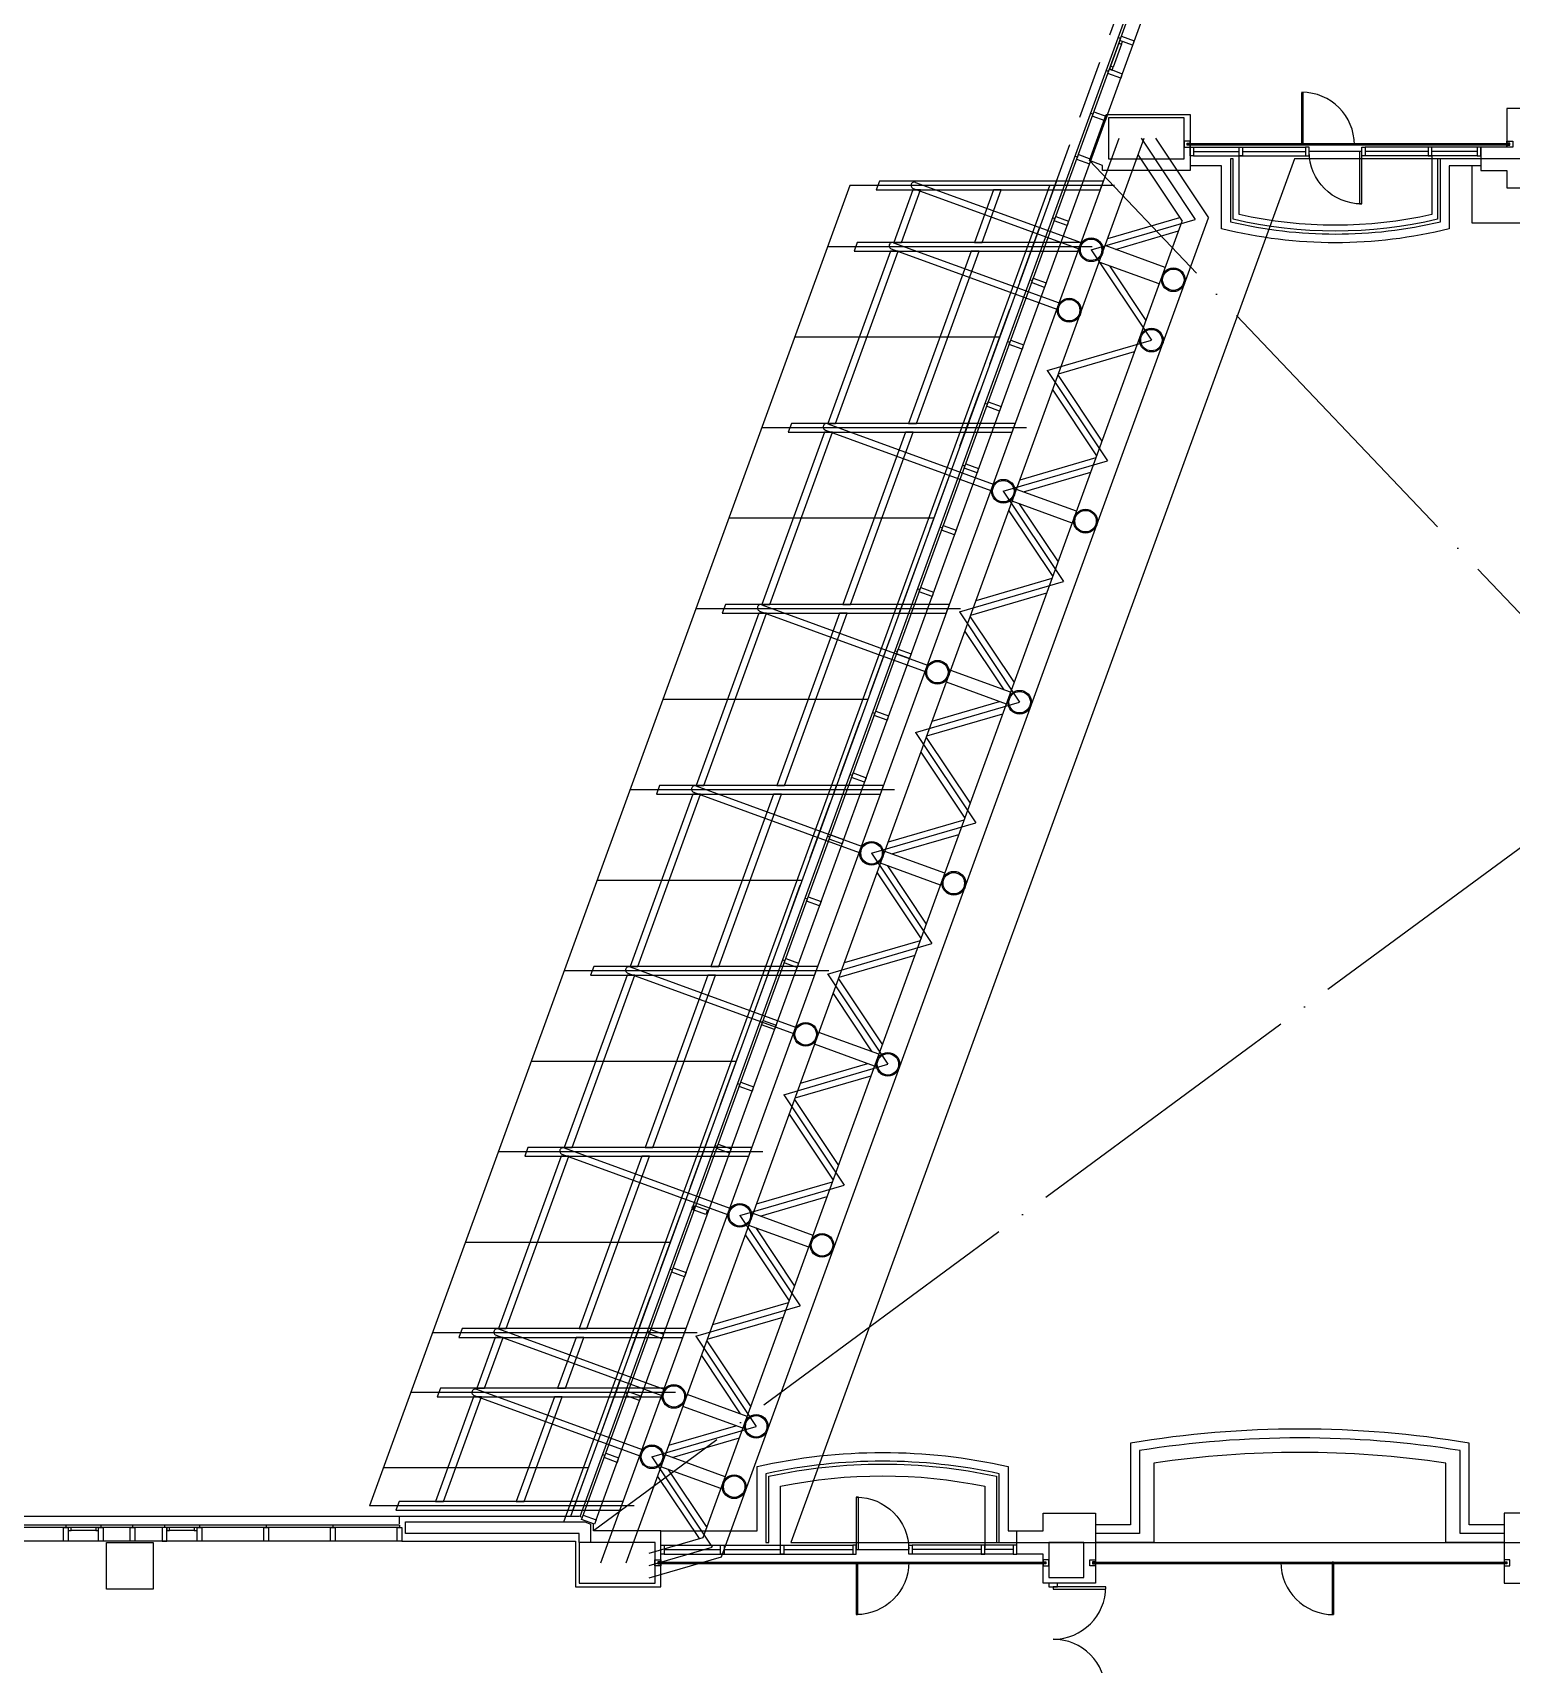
# Model space of a CAD drawing. Header units: millimetres. Extents: x -7448 to 427567, y 91657 to 341328.
# Drawn here: x 113958 to 139297, y 211352 to 239302 of the extents above; entities that cross this region are included whole.
import ezdxf

# ---------------------------------------------------------------- set-up
doc = ezdxf.new("R2010")
doc.units = ezdxf.units.MM
doc.header["$LTSCALE"] = 500
doc.header["$MEASUREMENT"] = 0
doc.linetypes.add('CEN-1', pattern=[24, 20, -2, 0, -2])
doc.linetypes.add('HOON1', pattern=[3, 2, -1])
doc.layers.add('e-plan', color=9, linetype='CONTINUOUS')

# ---------------------------------------------------------------- blocks, each defined once
blk = doc.blocks.new('A$C7F1D75F0')
at = {"layer": 'e-plan'}
for p, q in [((0, 1150), (899, 1150)), ((0, 1150), (0, 1130)), ((0, 1130), (899, 1130)), ((899, 1150), (899, 1130))]:
    blk.add_line(p, q, dxfattribs=at)
blk.add_arc((0, 1150), 900, 270.0001, 0, dxfattribs=at)
blk = doc.blocks.new('2F 기둥 140514')
at = {"layer": 'e-plan', "ltscale": 0.5}
for points in [[(73773, 107800), (72473, 107800), (72473, 107100), (73773, 107100)], [(55303, 83400), (56103, 83400), (56103, 82600), (55303, 82600)], [(64703, 83400), (63403, 83400), (63403, 82700), (64703, 82700)], [(71453, 82800), (72053, 82800), (72053, 83400), (71453, 83400)], [(71453, 82800), (72053, 82800), (72053, 83400), (71453, 83400)], [(71453, 82800), (72053, 82800), (72053, 83400), (71453, 83400)]]:
    blk.add_lwpolyline(points, close=True, dxfattribs=at)
blk = doc.blocks.new('A$C6B9375F1')
at = {"layer": 'e-plan'}
blk.add_lwpolyline([(-30, 195), (-30, 155), (10, 155), (10, -80), (-70, -80), (-70, 155), (-30, 155)], dxfattribs=at)
blk = doc.blocks.new('A$C20BE1455')
at = {"layer": 'e-plan'}
for points in [[(200, 1800), (200, 1760), (1100, 1760), (1100, 1800)], [(200, 0), (200, 40), (1100, 40), (1100, 0)]]:
    blk.add_lwpolyline(points, close=True, dxfattribs=at)
for centre, start, end in [((200, 1800), 270, 0), ((200, 0), 0, 90)]:
    blk.add_arc(centre, 900, start, end, dxfattribs=at)
blk = doc.blocks.new('A$C66941DA5')
at = {"layer": 'e-plan'}
blk.add_line((-900, 0), (0, 0), dxfattribs=at)
blk.add_lwpolyline([(-900, 0), (-860, 0), (-860, -900), (-900, -900)], close=True, dxfattribs=at)
blk.add_arc((-900, 0), 900, 270, 360, dxfattribs=at)
blk = doc.blocks.new('syswin520')
at = {"layer": 'e-plan', "ltscale": 0.5}
for p, q in [((470, 0), (50, 0)), ((470, -50), (50, -50))]:
    blk.add_line(p, q, dxfattribs=at)
for points in [[(0, -50), (50, -50), (50, 0), (0, 0)], [(470, -50), (520, -50), (520, 0), (470, 0)]]:
    blk.add_lwpolyline(points, close=True, dxfattribs=at)

msp = doc.modelspace()

# ---------------------------------------------------------------- linework, layer by layer
at = {"layer": 'e-plan'}
for p, q in [((123342, 213885), (135499, 247287)), ((123379, 213871), (135527, 247247)), ((123614, 213829), (135692, 247012)), ((132953, 237492), (133881, 236102)), ((133852, 237342), (135772, 237342)), ((135832, 237192), (135832, 237342)), ((136732, 237192), (136732, 237342)), ((138712, 237342), (136792, 237342)), ((133852, 237267), (134632, 237267)), ((133852, 237192), (135772, 237192)), ((134692, 237267), (135772, 237267)), ((137872, 237267), (136792, 237267)), ((138712, 237192), (136792, 237192)), ((138712, 237267), (137932, 237267)), ((131502, 236759), (123216, 213992)), ((129087, 236737), (131924, 235705)), ((127963, 236684), (119731, 214067)), ((123058, 213792), (131390, 236684)), ((128442, 236684), (127963, 236684)), ((132497, 236684), (127963, 236684)), ((129048, 236630), (131885, 235597)), ((132095, 235581), (133881, 236102)), ((128060, 235635), (127581, 235635)), ((132115, 235635), (127581, 235635)), ((128710, 235704), (131548, 234671)), ((128671, 235596), (131509, 234563)), ((132095, 235582), (133129, 234035)), ((130529, 234084), (127017, 234084)), ((131343, 233514), (133129, 234035)), ((131343, 233514), (132376, 231967)), ((127582, 232602), (130419, 231570)), ((126932, 232534), (126453, 232534)), ((130986, 232534), (126453, 232534)), ((127543, 232495), (130380, 231462)), ((130590, 231447), (132376, 231967)), ((130590, 231447), (131624, 229900)), ((129400, 230983), (125888, 230983)), ((129838, 229379), (131624, 229900)), ((126453, 229501), (129290, 228469)), ((125803, 229433), (125324, 229433)), ((129857, 229433), (125324, 229433)), ((126414, 229394), (129251, 228361)), ((129838, 229379), (130871, 227833)), ((128271, 227882), (124760, 227882)), ((129085, 227312), (130871, 227833)), ((129086, 227312), (130119, 225765)), ((125324, 226400), (128162, 225368)), ((124674, 226332), (124195, 226332)), ((128729, 226332), (124195, 226332)), ((125285, 226293), (128123, 225260)), ((128333, 225245), (130119, 225765)), ((128333, 225245), (129366, 223698)), ((127143, 224781), (123631, 224781)), ((127581, 223177), (129366, 223698)), ((123546, 223231), (123067, 223231)), ((127600, 223231), (123067, 223231)), ((124157, 223192), (126994, 222160)), ((124196, 223300), (127033, 222267)), ((127581, 223178), (128614, 221631)), ((126014, 221680), (122502, 221680)), ((126828, 221110), (128614, 221631)), ((126828, 221110), (127862, 219563)), ((122417, 220130), (121938, 220130)), ((126471, 220130), (121938, 220130)), ((123028, 220091), (125865, 219059)), ((123067, 220199), (125904, 219166)), ((126076, 219043), (127862, 219563)), ((126076, 219043), (127109, 217496)), ((124885, 218579), (121374, 218579)), ((125323, 216975), (127109, 217496)), ((121288, 217029), (120809, 217029)), ((125343, 217029), (120809, 217029)), ((121899, 216990), (124737, 215958)), ((121939, 217098), (124776, 216065)), ((125323, 216976), (126357, 215429)), ((121562, 216064), (124400, 215031)), ((120918, 216010), (120439, 216010)), ((124972, 216010), (120439, 216010)), ((121523, 215957), (124360, 214924)), ((124571, 214908), (126357, 215429)), ((123480, 214718), (119968, 214718)), ((124571, 214908), (125604, 213362)), ((98756, 213892), (120244, 213892)), ((120210, 214067), (119731, 214067)), ((124265, 214067), (119731, 214067)), ((120244, 213737), (98865, 213737)), ((120244, 213697), (98893, 213697)), ((120349, 213592), (120349, 213792)), ((120349, 213792), (123422, 213792)), ((123322, 213592), (120349, 213592)), ((123322, 213442), (123322, 213592)), ((123422, 213792), (123522, 213756)), ((123522, 213442), (123522, 213756)), ((120204, 213462), (99057, 213462)), ((124522, 213046), (125604, 213362)), ((124782, 213392), (128012, 213392)), ((124782, 213317), (125747, 213317)), ((125807, 213317), (126772, 213317)), ((126832, 213317), (128012, 213317)), ((128072, 213242), (128072, 213392)), ((128972, 213242), (128972, 213392)), ((130762, 213392), (129032, 213392)), ((130212, 213317), (129032, 213317)), ((130762, 213317), (130272, 213317)), ((124782, 213242), (128012, 213242)), ((130762, 213242), (129032, 213242))]:
    msp.add_line(p, q, dxfattribs=at)
at = {"layer": 'e-plan', "ltscale": 0.5}
for p, q in [((123694, 213092), (132575, 237492)), ((124126, 213092), (133007, 237492)), ((133197, 237492), (134107, 236129)), ((132902, 237202), (133655, 236075)), ((125449, 213528), (133655, 236075)), ((125760, 213195), (134107, 236129)), ((132383, 235778), (133614, 236137)), ((132511, 235590), (133593, 235906)), ((133365, 235279), (132338, 235653)), ((133263, 234997), (132235, 235371)), ((132408, 235308), (133035, 234370)), ((131539, 233459), (132841, 233838)), ((131529, 233431), (132282, 232303)), ((131437, 233179), (132190, 232051)), ((130878, 231643), (132180, 232023)), ((130938, 231435), (132089, 231771)), ((131846, 231105), (130818, 231479)), ((131772, 230902), (130744, 231276)), ((130864, 231232), (131530, 230235)), ((130685, 231111), (131438, 229984)), ((130126, 229576), (131428, 229956)), ((130034, 229324), (131336, 229704)), ((130024, 229296), (130777, 228168)), ((129932, 229044), (130598, 228047)), ((130717, 228004), (129690, 228378)), ((130644, 227801), (129616, 228175)), ((129373, 227508), (130524, 227844)), ((129282, 227257), (130584, 227636)), ((129180, 226977), (129933, 225849)), ((129271, 227229), (130025, 226101)), ((128621, 225441), (129923, 225821)), ((128680, 225233), (129831, 225569)), ((129589, 224903), (128561, 225277)), ((129515, 224700), (128487, 225074)), ((128607, 225030), (129272, 224033)), ((128427, 224909), (129181, 223782)), ((127868, 223374), (129170, 223754)), ((127777, 223122), (129079, 223502)), ((127767, 223094), (128520, 221966)), ((127675, 222842), (128341, 221845)), ((128386, 221599), (127358, 221973)), ((128460, 221802), (127432, 222176)), ((127116, 221306), (128267, 221642)), ((127024, 221055), (128326, 221434)), ((127014, 221027), (127767, 219899)), ((126922, 220775), (127676, 219647)), ((126364, 219239), (127666, 219619)), ((126423, 219032), (127574, 219367)), ((127257, 218498), (126230, 218872)), ((127331, 218701), (126304, 219075)), ((126170, 218707), (126923, 217580)), ((126349, 218828), (127015, 217832)), ((125611, 217172), (126913, 217552)), ((125519, 216920), (126821, 217300)), ((125509, 216892), (126263, 215764)), ((125418, 216640), (126084, 215643)), ((126203, 215600), (125175, 215974)), ((126129, 215397), (125101, 215771)), ((124859, 215105), (126010, 215440)), ((124918, 214897), (126069, 215232)), ((125827, 214566), (124799, 214940)), ((125753, 214363), (124725, 214737)), ((124845, 214694), (125510, 213697)), ((124665, 214573), (125377, 213507)), ((124522, 213258), (125449, 213528)), ((124522, 212835), (125760, 213195))]:
    msp.add_line(p, q, dxfattribs=at)
at = {"layer": 'e-plan', "linetype": 'CEN-1', "ltscale": 0.5}
for p, q in [((154572, 213442), (132067, 237110)), ((154672, 236549), (123568, 213642))]:
    msp.add_line(p, q, dxfattribs=at)
at = {"layer": 'e-plan', "linetype": 'HOON1'}
msp.add_lwpolyline([(123179, 213892), (135391, 247442), (153886, 247442)], dxfattribs=at)
at = {"layer": 'e-plan', "ltscale": 0.5}
for points in [[(132067, 237110), (132355, 237902), (133792, 237902), (133792, 236942), (132292, 236942), (132292, 237028), (132067, 237110)], [(140122, 238002), (139222, 238002), (139222, 237342), (138772, 237342), (138772, 236942), (139222, 236942), (139222, 236642), (140122, 236642), (140122, 238002)], [(126953, 213442), (145151, 213442), (153777, 237142), (135579, 237142), (126953, 213442)], [(140072, 213942), (139172, 213942), (139172, 212742), (140072, 212742), (140072, 213942)], [(120284, 213462), (123262, 213462), (123262, 212682), (124722, 212682), (124722, 213642), (123568, 213642), (123568, 213760)]]:
    msp.add_lwpolyline(points, dxfattribs=at)
at = {"layer": 'e-plan'}
for points in [[(133692, 237407), (133692, 237407), (133692, 237377), (133692, 237377), (133692, 237342), (133792, 237342), (133792, 237377), (133742, 237377), (133742, 237407), (133792, 237407), (133792, 237442), (133692, 237442)], [(133852, 237192), (133792, 237192), (133792, 237342), (133852, 237342)], [(134692, 237192), (134632, 237192), (134632, 237342), (134692, 237342)], [(135772, 237192), (135832, 237192), (135832, 237342), (135772, 237342)], [(136792, 237192), (136732, 237192), (136732, 237342), (136792, 237342)], [(137872, 237192), (137932, 237192), (137932, 237342), (137872, 237342)], [(138712, 237192), (138772, 237192), (138772, 237342), (138712, 237342)], [(139322, 237407), (139322, 237407), (139322, 237377), (139322, 237377), (139322, 237342), (139222, 237342), (139222, 237377), (139272, 237377), (139272, 237407), (139222, 237407), (139222, 237442), (139322, 237442)], [(131448, 236609), (131502, 236759), (128469, 236759), (128415, 236609)], [(132253, 236609), (132308, 236759), (131502, 236759), (131448, 236609)], [(129173, 236609), (129040, 236609), (128713, 235710), (128846, 235710)], [(130556, 236609), (130423, 236609), (130096, 235710), (130229, 235710)], [(131066, 235560), (131120, 235710), (128088, 235710), (128033, 235560)], [(131871, 235560), (131926, 235710), (131120, 235710), (131066, 235560)], [(128791, 235560), (128658, 235560), (127584, 232609), (127717, 232609)], [(130175, 235560), (130042, 235560), (128967, 232609), (129101, 232609)], [(129937, 232459), (129992, 232609), (126959, 232609), (126904, 232459)], [(130743, 232459), (130797, 232609), (129992, 232609), (129937, 232459)], [(127662, 232459), (127529, 232459), (126455, 229508), (126588, 229508)], [(129046, 232459), (128913, 232459), (127839, 229508), (127972, 229508)], [(128809, 229358), (128863, 229508), (125830, 229508), (125776, 229358)], [(129614, 229358), (129668, 229508), (128863, 229508), (128809, 229358)], [(126534, 229358), (126401, 229358), (125327, 226407), (125460, 226407)], [(127917, 229358), (127784, 229358), (126710, 226407), (126843, 226407)], [(127680, 226257), (127734, 226407), (124702, 226407), (124647, 226257)], [(128485, 226257), (128540, 226407), (127734, 226407), (127680, 226257)], [(125405, 226257), (125272, 226257), (124198, 223306), (124331, 223306)], [(126789, 226257), (126656, 226257), (125581, 223306), (125715, 223306)], [(124276, 223156), (124143, 223156), (123069, 220205), (123202, 220205)], [(126551, 223156), (126606, 223306), (123573, 223306), (123518, 223156)], [(125660, 223156), (125527, 223156), (124453, 220205), (124586, 220205)], [(127357, 223156), (127411, 223306), (126606, 223306), (126551, 223156)], [(123148, 220055), (123015, 220055), (121941, 217104), (122074, 217104)], [(125423, 220055), (125477, 220205), (122444, 220205), (122390, 220055)], [(124531, 220055), (124398, 220055), (123324, 217104), (123457, 217104)], [(126228, 220055), (126282, 220205), (125477, 220205), (125423, 220055)], [(124294, 216954), (124348, 217104), (121316, 217104), (121261, 216954)], [(122019, 216954), (121886, 216954), (121570, 216085), (121703, 216085)], [(123403, 216954), (123270, 216954), (122953, 216085), (123087, 216085)], [(125099, 216954), (125154, 217104), (124348, 217104), (124294, 216954)], [(123923, 215935), (123978, 216085), (120945, 216085), (120890, 215935)], [(124729, 215935), (124783, 216085), (123978, 216085), (123923, 215935)], [(121648, 215935), (121515, 215935), (120863, 214142), (120996, 214142)], [(123032, 215935), (122899, 215935), (122246, 214142), (122379, 214142)], [(123216, 213992), (123270, 214142), (120238, 214142), (120183, 213992)], [(124021, 213992), (124076, 214142), (123270, 214142), (123216, 213992)], [(124782, 213242), (124722, 213242), (124722, 213392), (124782, 213392)], [(125807, 213242), (125747, 213242), (125747, 213392), (125807, 213392)], [(126832, 213242), (126772, 213242), (126772, 213392), (126832, 213392)], [(128012, 213242), (128072, 213242), (128072, 213392), (128012, 213392)], [(129032, 213242), (128972, 213242), (128972, 213392), (129032, 213392)], [(130212, 213242), (130272, 213242), (130272, 213392), (130212, 213392)], [(130762, 213242), (130822, 213242), (130822, 213392), (130762, 213392)], [(124622, 213077), (124622, 213077), (124622, 213107), (124622, 213107), (124622, 213142), (124722, 213142), (124722, 213107), (124672, 213107), (124672, 213077), (124722, 213077), (124722, 213042), (124622, 213042)], [(131372, 213077), (131372, 213077), (131372, 213107), (131372, 213107), (131372, 213142), (131272, 213142), (131272, 213107), (131322, 213107), (131322, 213077), (131272, 213077), (131272, 213042), (131372, 213042)], [(132072, 213077), (132072, 213077), (132072, 213107), (132072, 213107), (132072, 213142), (132172, 213142), (132172, 213107), (132122, 213107), (132122, 213077), (132172, 213077), (132172, 213042), (132072, 213042)], [(139272, 213077), (139272, 213077), (139272, 213107), (139272, 213107), (139272, 213142), (139172, 213142), (139172, 213107), (139222, 213107), (139222, 213077), (139172, 213077), (139172, 213042), (139272, 213042)], [(131372, 212742), (131372, 212682), (131522, 212682), (131522, 212742)]]:
    msp.add_lwpolyline(points, close=True, dxfattribs=at)
for points in [[(133742, 237404), (139272, 237404)], [(133742, 237380), (139272, 237380)], [(138622, 237019), (138622, 236042), (149222, 236042), (149222, 237042)], [(120244, 213757), (120244, 213892), (123323, 213892)], [(123079, 213592), (123079, 213592)], [(124672, 213104), (131322, 213104)], [(124672, 213080), (131322, 213080)], [(132122, 213104), (139222, 213104)], [(132122, 213080), (139222, 213080)]]:
    msp.add_lwpolyline(points, dxfattribs=at)
for points in [[(138772, 237019), (138232, 237019), (138232, 235942, -0.123077), (134332, 235942), (134332, 237019), (133792, 237019)], [(137932, 237192), (137932, 236187, -0.11215), (134632, 236187), (134632, 237192)], [(139172, 213742), (138572, 213742), (138572, 215142, 0.082759), (132772, 215142), (132772, 213742), (132172, 213742)], [(139172, 213592), (138422, 213592), (138422, 215014, 0.079105), (132922, 215014), (132922, 213592), (132172, 213592)], [(124722, 213642), (126372, 213642), (126372, 214742, -0.111628), (130672, 214742), (130672, 213642), (130822, 213642)], [(139172, 213442), (138172, 213442), (138172, 214800, 0.072887), (133172, 214800), (133172, 213442), (132172, 213442)], [(126772, 213342), (126772, 214403, -0.101998), (130272, 214403), (130272, 213342)]]:
    msp.add_lwpolyline(points, format="xyb", dxfattribs=at)
for points in [[(134482, 237142), (134482, 236064, 0.117664), (138082, 236064), (138082, 237142), (138032, 237142), (138032, 236105, -0.115837), (134532, 236105), (134532, 237142), (134482, 237142)], [(126522, 213442), (126572, 213442), (126572, 214574, -0.106814), (130472, 214574), (130472, 213442), (130522, 213442), (130522, 214616, 0.108019), (126522, 214616), (126522, 213442)]]:
    msp.add_lwpolyline(points, format="xyb", close=True, dxfattribs=at)
at = {"layer": 'e-plan', "ltscale": 0.5}
msp.add_lwpolyline([(131272, 212742), (131272, 213242), (130822, 213242), (130822, 213642), (131272, 213642), (131272, 213942), (132172, 213942), (132172, 212742), (131272, 212742)], close=True, dxfattribs=at)
at = {"layer": 'e-plan'}
for centre, radius in [((132096, 235582), 203), ((132096, 235582), 184), ((133505, 235069), 203), ((133505, 235069), 184), ((131719, 234548), 203), ((131719, 234548), 184), ((133129, 234035), 203), ((133129, 234035), 184), ((130591, 231447), 203), ((130591, 231447), 184), ((132000, 230934), 203), ((132000, 230934), 184), ((129462, 228346), 203), ((129462, 228346), 184), ((130871, 227833), 203), ((130871, 227833), 184), ((128333, 225245), 203), ((128333, 225245), 184), ((129743, 224732), 203), ((129743, 224732), 184), ((127205, 222144), 203), ((127205, 222144), 184), ((128614, 221631), 203), ((128614, 221631), 184), ((126076, 219043), 203), ((126076, 219043), 184), ((127485, 218530), 203), ((127485, 218530), 184), ((124947, 215942), 203), ((124947, 215942), 184), ((126357, 215429), 203), ((126357, 215429), 184), ((124571, 214908), 203), ((124571, 214908), 184), ((125980, 214395), 203), ((125980, 214395), 184)]:
    msp.add_circle(centre, radius, dxfattribs=at)
for centre in [(129067, 236684), (128691, 235650), (127562, 232549), (126434, 229448), (125305, 226347), (124176, 223246), (123048, 220145), (121919, 217044), (121543, 216010)]:
    msp.add_arc(centre, 57.2, 69.9975, 250, dxfattribs=at)

# ---------------------------------------------------------------- block references
for name, p in [('2F 기둥 140514', (59920, 130042)), ('A$C6B9375F1', (114559, 213542)), ('syswin520', (114569, 213697)), ('A$C6B9375F1', (115159, 213542)), ('A$C6B9375F1', (115702, 213542)), ('syswin520', (116255, 213697)), ('A$C6B9375F1', (116845, 213542)), ('A$C6B9375F1', (117988, 213542)), ('A$C6B9375F1', (119131, 213542)), ('A$C6B9375F1', (120274, 213542))]:
    msp.add_blockref(name, p, dxfattribs=at)
for name, p, rotation in [('A$C6B9375F1', (132756, 239181), 70.01920984982186), ('syswin520', (132409, 238679), 69.99999749628795), ('A$C6B9375F1', (132551, 238617), 69.99999751703143), ('A$C7F1D75F0', (136857, 237380), 89.99987534904767), ('A$C6B9375F1', (132284, 237883), 69.99999751703143), ('A$C6B9375F1', (131632, 236092), 69.99999751703143), ('A$C6B9375F1', (131246, 235032), 69.99999751703143), ('A$C6B9375F1', (130861, 233973), 69.99999751703143), ('A$C6B9375F1', (130475, 232914), 69.99999751703143), ('A$C6B9375F1', (130090, 231855), 69.99999751703143), ('A$C6B9375F1', (129704, 230795), 69.99999751703143), ('A$C6B9375F1', (129319, 229736), 69.99999751703143), ('A$C6B9375F1', (128933, 228677), 69.99999751703143), ('A$C6B9375F1', (128548, 227617), 69.99999751703143), ('A$C6B9375F1', (128162, 226558), 69.99999751703143), ('A$C6B9375F1', (127776, 225499), 69.99999751703143), ('A$C6B9375F1', (127391, 224439), 69.99999751703143), ('A$C6B9375F1', (127005, 223380), 69.99999751703143), ('A$C6B9375F1', (126620, 222321), 69.99999751703143), ('A$C6B9375F1', (126234, 221262), 69.99999751703143), ('A$C6B9375F1', (125849, 220202), 69.99999751703143), ('A$C6B9375F1', (125444, 219150), 69.99999751703143), ('A$C6B9375F1', (125078, 218084), 69.99999751703143), ('A$C6B9375F1', (124692, 217024), 69.99999751703143), ('A$C6B9375F1', (124306, 215965), 69.99999751703143), ('A$C6B9375F1', (123921, 214906), 69.99999751703143), ('A$C6B9375F1', (123535, 213847), 69.99999751703143), ('A$C7F1D75F0', (135097, 213104), 269.9998753490476), ('A$C20BE1455', (131247, 210882), 359.9999760943379)]:
    msp.add_blockref(name, p, dxfattribs=dict(at, rotation=rotation))
at = {"layer": 'e-plan', "xscale": -1}
for name, p, rotation in [('A$C6B9375F1', (131997, 237093), 70.00000028889555), ('A$C66941DA5', (135832, 237267), 359.9999760943379), ('A$C66941DA5', (128972, 213317), 179.9999760943379), ('A$C7F1D75F0', (129222, 213104), 90.00012465095237)]:
    msp.add_blockref(name, p, dxfattribs=dict(at, rotation=rotation))
msp.add_blockref('A$C6B9375F1', (116185, 213542), dxfattribs=at)

doc.saveas('drawing.dxf')
